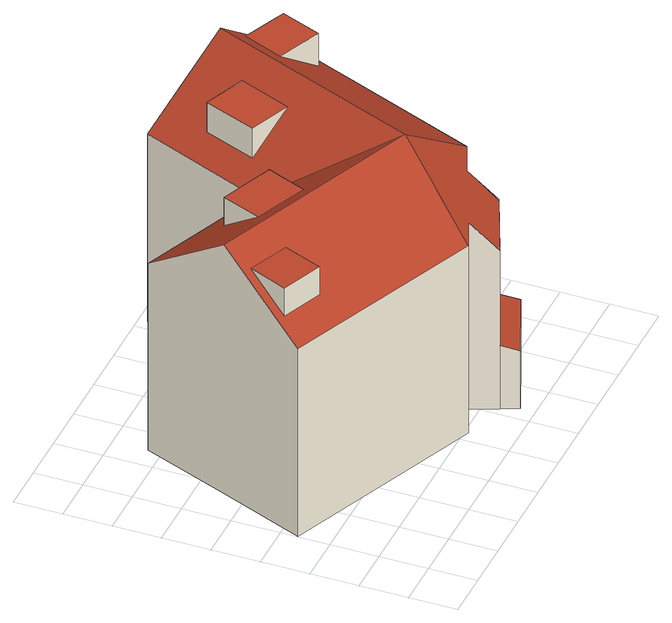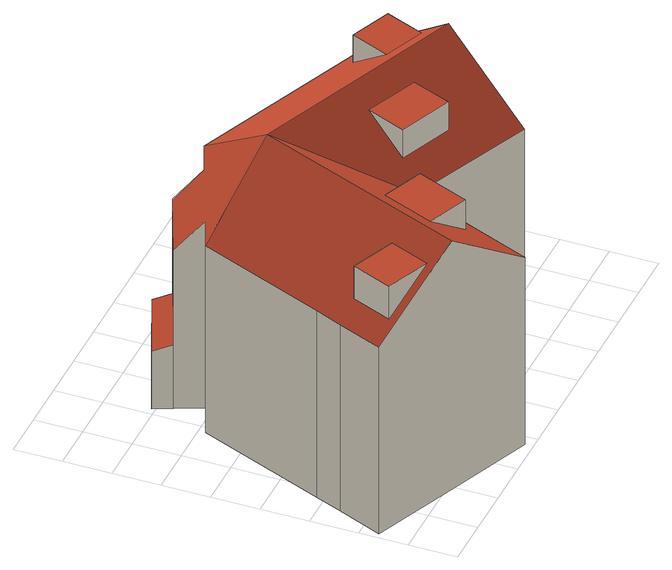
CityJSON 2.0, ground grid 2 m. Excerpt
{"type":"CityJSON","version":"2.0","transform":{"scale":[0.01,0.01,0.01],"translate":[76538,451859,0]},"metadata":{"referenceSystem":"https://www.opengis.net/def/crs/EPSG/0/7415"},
"CityObjects":{
"building1":{"type":"Building","attributes":{"Volume":1496.36,"Dakoppervlakte":167.38,"Muuroppervlakte":492.88,"Vloeroppervlakte":148.27,"hoogte_Z_max_in_m_NAP":11.97,"GEB_DOEL":"woonfunctie","dateOfConstruction":"1980-01-01","measuredHeight":11.61},"children":["building1-1","building1-2","building1-3","building1-4"],"geometry":[{"type":"Solid","lod":"2","boundaries":[[[[0,1,2,3,4,5,6,7,8,9,10,11,12,13,14,15,16,17]],[[18,19,20,21],[22,23,24,25]],[[26,27,18,21],[28,29,30,31]],[[26,21,32,33],[34,35,36,37]],[[38,39,40,21,20,41,42]],[[43,44,45,32,21,40],[46,47,48,49]],[[50,51,52,53,54]],[[33,0,17,26]],[[27,26,17,16]],[[18,27,16,15,14,19]],[[13,12,41,20]],[[12,11,52,42,41]],[[39,38,51,7,6]],[[40,39,6,5]],[[33,32,45,2,1,0]],[[8,50,54,53,10,9]],[[50,8,7,51]],[[51,38,42,52]],[[3,2,45,44]],[[44,43,4,3]],[[10,53,52,11]],[[40,5,4,43]],[[13,20,19,14]],[[23,22,55,56]],[[22,25,55]],[[25,24,56,55]],[[24,23,56]],[[29,57,58,30]],[[31,58,57,28]],[[58,31,30]],[[29,28,57]],[[59,60,36,35]],[[59,34,37,60]],[[60,37,36]],[[35,34,59]],[[47,61,62,48]],[[61,46,49,62]],[[62,49,48]],[[47,46,61]]]],"semantics":{"surfaces":[{"type":"GroundSurface"},{"type":"RoofSurface"},{"type":"WallSurface"}],"values":[[0,1,1,1,1,1,1,2,2,2,2,2,2,2,2,2,2,2,2,2,2,2,2,1,2,2,2,1,2,2,2,1,2,2,2,1,2,2,2]]}}]},
"building1-1":{"type":"BuildingInstallation","attributes":{"relationToConstruction":"outside"},"parents":["building1"],"geometry":[{"type":"MultiSurface","lod":"2","boundaries":[[[23,22,55,56]],[[22,25,55]],[[25,24,56,55]],[[24,23,56]]],"semantics":{"surfaces":[{"type":"RoofSurface"},{"type":"WallSurface"}],"values":[0,1,1,1]}}]},
"building1-2":{"type":"BuildingInstallation","attributes":{"relationToConstruction":"outside"},"parents":["building1"],"geometry":[{"type":"MultiSurface","lod":"2","boundaries":[[[29,57,58,30]],[[31,58,57,28]],[[58,31,30]],[[29,28,57]]],"semantics":{"surfaces":[{"type":"RoofSurface"},{"type":"WallSurface"}],"values":[0,1,1,1]}}]},
"building1-3":{"type":"BuildingInstallation","attributes":{"relationToConstruction":"outside"},"parents":["building1"],"geometry":[{"type":"MultiSurface","lod":"2","boundaries":[[[59,60,36,35]],[[59,34,37,60]],[[60,37,36]],[[35,34,59]]],"semantics":{"surfaces":[{"type":"RoofSurface"},{"type":"WallSurface"}],"values":[0,1,1,1]}}]},
"building1-4":{"type":"BuildingInstallation","attributes":{"relationToConstruction":"outside"},"parents":["building1"],"geometry":[{"type":"MultiSurface","lod":"2","boundaries":[[[47,61,62,48]],[[61,46,49,62]],[[62,49,48]],[[47,46,61]]],"semantics":{"surfaces":[{"type":"RoofSurface"},{"type":"WallSurface"}],"values":[0,1,1,1]}}]}
},
"vertices":[
[1049,1567,36],[1415,1419,36],[1777,1272,36],[1699,1084,36],[1653,969,36],[1432,427,36],[1288,368,36],[1335,259,36],[1369,183,36],[1340,171,36],[1067,61,36],[1036,133,36],[990,242,36],[851,185,36],[5,531,36],[150,891,36],[298,1259,36],[833,1038,36],[150,891,1197],[5,531,911],[851,185,909],[1053,525,1197],[146,780,1120],[321,709,1120],[255,545,990],[80,616,990],[833,1038,910],[298,1259,907],[745,949,994],[678,784,1125],[451,876,1125],[518,1041,994],[1415,1419,1197],[1049,1567,911],[1058,1329,981],[1234,1258,1119],[1144,1038,1119],[969,1109,981],[1335,259,773],[1288,368,908],[1432,427,907],[990,242,908],[1036,133,773],[1653,969,906],[1699,1084,906],[1777,1272,906],[1611,1103,973],[1422,1180,1125],[1491,1349,1125],[1679,1272,973],[1369,183,304],[1335,259,333],[1036,133,333],[1067,61,306],[1340,171,304],[80,616,1119],[255,545,1119],[745,949,1125],[518,1041,1125],[1058,1329,1119],[969,1109,1119],[1611,1103,1125],[1679,1272,1125]
]}
